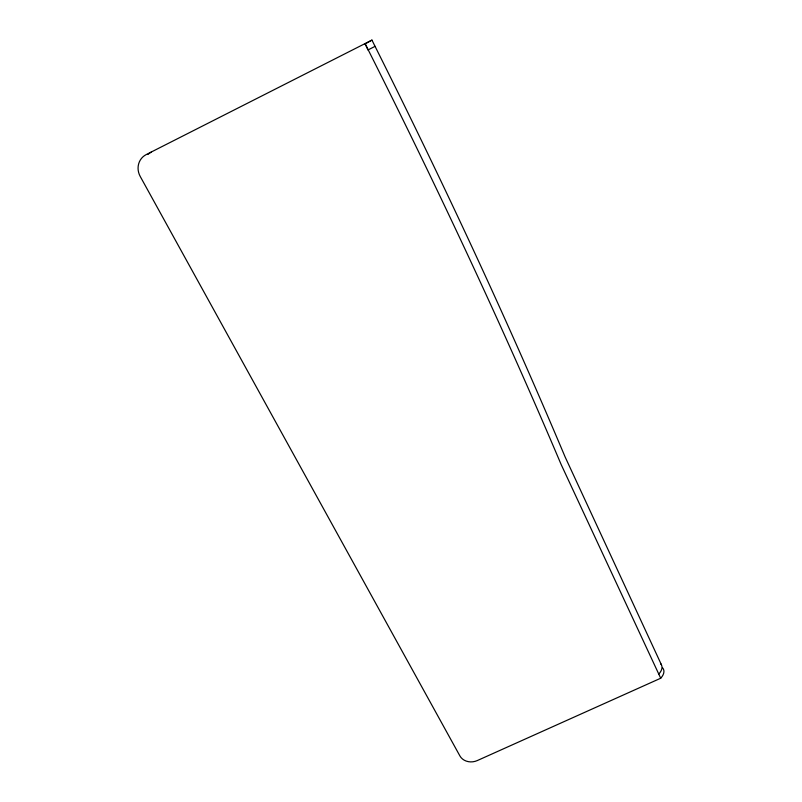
<?xml version="1.0" encoding="UTF-8"?>
<svg xmlns="http://www.w3.org/2000/svg" width="802" height="802" viewBox="0 0 802 802"><rect width="100%" height="100%" fill="white"/><g stroke="black" fill="none" stroke-linecap="round" stroke-linejoin="round"><path stroke-width="1.2" d="M374.945 46.135L371.948 40.1L364.529 44.2M368.188 49.864L375.055 46.356C442.604 181.252 506.533 318.003 565.149 457.02L661.419 664.768M371.948 40.1L146.235 154.575A16.832 15.719 48 0 0 140.23 176.46L459.897 755.915A13.203 11.318 -11.3 0 0 477.29 760.567L660.708 678.231A15.85 9.063 -23.1 0 0 662.482 667.705M368.018 49.945L365.141 43.759C434.784 181.984 500.779 322.093 561.189 464.609L660.708 678.231M147.919 154.485A16.401 15.338 48.5 0 1 151.217 152.19M660.577 663.595A15.87 9.012 -23.1 0 1 658.773 674.081"/></g></svg>
